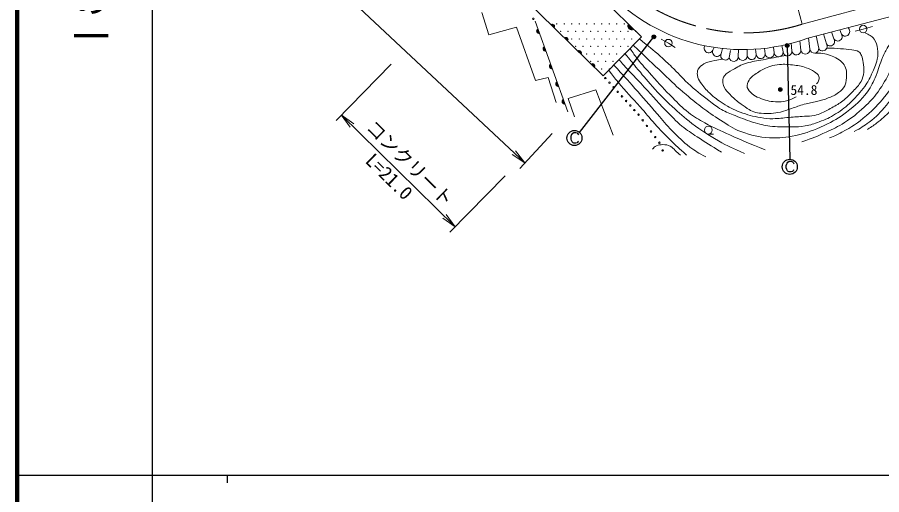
# Model space of a CAD drawing. Units: millimetres, scale not verified. Extents: x 40000 to 680000, y 20000 to 380000.
# Drawn here: x 40000 to 155276, y 202409 to 266032 of the extents above; entities that cross this region are included whole.
import ezdxf
from ezdxf.enums import TextEntityAlignment as Align

# ---------------------------------------------------------------- set-up
doc = ezdxf.new("R2010")
doc.units = ezdxf.units.MM
doc.header["$LTSCALE"] = 1000
doc.header["$PDMODE"] = 32
doc.header["$PDSIZE"] = 500
doc.linetypes.add('CHAIN', pattern=[18.5, 12, -1.5, 3.5, -1.5])
for name, color, linetype, lineweight in [('M-BMK', 2, 'CHAIN', 13), ('M-STR-HTXT', 7, 'Continuous', 13), ('M-STR-STRC', 7, 'Continuous', 25), ('M-TTL', 2, 'Continuous', 140), ('M-TTL-BAND', 7, 'Continuous', 25), ('M-WORK', 1, 'Continuous', 13)]:
    doc.layers.add(name, color=color, linetype=linetype, lineweight=lineweight)
doc.styles.add('@ＭＳ ゴシック', font='')
doc.styles.add('ＭＳ ゴシック', font='')
doc.styles.get('@ＭＳ ゴシック').set_extended_font_data('@MS Gothic')
doc.styles.get('ＭＳ ゴシック').set_extended_font_data('MS Gothic')

# ---------------------------------------------------------------- blocks, each defined once
blk = doc.blocks.new('open_arrow')
at = {"color": 0, "linetype": 'Continuous', "lineweight": -2}
blk.add_lwpolyline([(7.5, 1.25), (0, 0), (7.5, -1.25)], dxfattribs=at)

msp = doc.modelspace()

# ---------------------------------------------------------------- linework, layer by layer
at = {"layer": 'M-BMK'}
msp.add_line((144681, 265115), (165839, 270792), dxfattribs=at)
msp.add_arc((137187, 288965), 25000, 226.92651, 287.44332, dxfattribs=at)
at = {"layer": 'M-STR-HTXT'}
for p, q in [((144681, 265115), (138578, 287861)), ((78923, 273579), (107694, 246631)), ((89862, 259798), (82507, 252298)), ((83207, 253012), (98403, 238107)), ((111342, 250527), (107010, 245902)), ((105059, 244893), (97703, 237393))]:
    msp.add_line(p, q, dxfattribs=at)
at = {"layer": 'M-STR-STRC'}
for p, q in [((114972, 250691), (124893, 263421)), ((142674, 262277), (143018, 247104)), ((113843, 250137), (113895, 250355)), ((113895, 250355), (113949, 250422)), ((113949, 250422), (114063, 250578)), ((114063, 250578), (114219, 250683)), ((114219, 250683), (114498, 250686)), ((114498, 250686), (114659, 250634)), ((114659, 250634), (114770, 250524)), ((114770, 250524), (114828, 250355)), ((113843, 249806), (113843, 250137)), ((113890, 249595), (113843, 249806)), ((114003, 249426), (113890, 249595)), ((114108, 249318), (114003, 249426)), ((114225, 249262), (114108, 249318)), ((114500, 249262), (114225, 249262)), ((114662, 249314), (114500, 249262)), ((114772, 249428), (114662, 249314)), ((114821, 249529), (114772, 249428)), ((142662, 246581), (142776, 246736)), ((142776, 246736), (142932, 246842)), ((142932, 246842), (143210, 246844)), ((143210, 246844), (143372, 246792)), ((143372, 246792), (143483, 246682)), ((142556, 246295), (142608, 246513)), ((142556, 245965), (142556, 246295)), ((142603, 245753), (142556, 245965)), ((142716, 245584), (142603, 245753)), ((142608, 246513), (142662, 246581)), ((142821, 245476), (142716, 245584)), ((143485, 245587), (143375, 245472)), ((143483, 246682), (143541, 246513)), ((143534, 245688), (143485, 245587)), ((142938, 245420), (142821, 245476)), ((143213, 245420), (142938, 245420)), ((143375, 245472), (143213, 245420))]:
    msp.add_line(p, q, dxfattribs=at)
for centre, radius in [((124893, 263421), 250), ((124893, 263421), 200), ((124893, 263421), 150), ((124893, 263421), 100), ((124893, 263421), 50), ((124893, 263421), 20), ((142674, 262277), 250), ((142674, 262277), 200), ((142674, 262277), 150), ((142674, 262277), 100), ((142674, 262277), 50), ((142674, 262277), 20), ((114305, 249946), 1000), ((114305, 249946), 1000), ((143018, 246104), 1000), ((143018, 246104), 1000)]:
    msp.add_circle(centre, radius, dxfattribs=at)
for p in [(124893, 263421), (142674, 262277)]:
    msp.add_point(p, dxfattribs=at)
at = {"layer": 'M-TTL'}
msp.add_line((40000, 380000), (40000, 20000), dxfattribs=at)
at = {"layer": 'M-TTL-BAND'}
for p, q in [((58000, 370000), (58000, 20000)), ((40000, 205000), (579000, 205000)), ((68000, 205000), (68000, 204000))]:
    msp.add_line(p, q, dxfattribs=at)
at = {"layer": 'M-WORK'}
for p, q in [((123245, 263434), (107966, 278420)), ((102860, 273214), (118139, 258229)), ((101939, 266674), (102863, 263690)), ((145405, 263265), (161337, 267406)), ((109080, 265522), (113436, 253453)), ((102863, 263690), (106574, 264702)), ((106574, 264702), (109096, 257598)), ((148904, 263144), (148579, 264090)), ((149911, 263798), (149674, 264375)), ((150917, 264452), (150780, 264662)), ((151721, 264172), (152802, 264466)), ((152802, 264466), (154026, 264788)), ((118139, 258229), (123245, 263434)), ((126834, 262592), (125874, 263131)), ((144502, 261672), (144359, 262906)), ((145696, 261794), (145512, 263293)), ((146889, 261917), (146544, 263561)), ((147898, 262490), (147494, 263808)), ((126834, 262592), (127729, 261995)), ((131659, 262150), (131700, 262242)), ((132757, 261665), (132915, 262022)), ((133854, 261180), (134057, 261871)), ((136145, 260816), (136171, 261731)), ((137339, 260939), (137315, 261730)), ((138533, 261061), (138459, 261782)), ((139727, 261183), (139654, 261892)), ((140921, 261305), (140843, 262059)), ((142114, 261428), (141978, 262274)), ((143308, 261550), (143198, 262566)), ((134952, 260694), (135109, 261587)), ((109096, 257598), (110801, 257998)), ((110801, 257998), (111867, 254681)), ((113479, 255196), (117137, 256386)), ((117137, 256386), (119455, 250307)), ((114305, 252763), (113479, 255196)), ((132151, 250472), (132851, 250472))]:
    msp.add_line(p, q, dxfattribs=at)
for centre, radius in [((108826, 265831), 100), ((111946, 265159), 25), ((112946, 265159), 25), ((113946, 265159), 25), ((114946, 265159), 25), ((115946, 265159), 25), ((116946, 265159), 25), ((117946, 265159), 25), ((118946, 265159), 25), ((119946, 265159), 25), ((120946, 265159), 25), ((112446, 264159), 25), ((113446, 264159), 25), ((114446, 264159), 25), ((115446, 264159), 25), ((116446, 264159), 25), ((117446, 264159), 25), ((118446, 264159), 25), ((119446, 264159), 25), ((120446, 264159), 25), ((121446, 264159), 25), ((122446, 264159), 25), ((152802, 264466), 500), ((113946, 263159), 25), ((114946, 263159), 25), ((115946, 263159), 25), ((116946, 263159), 25), ((117946, 263159), 25), ((118946, 263159), 25), ((119946, 263159), 25), ((120946, 263159), 25), ((121946, 263159), 25), ((126834, 262592), 500), ((114446, 262159), 25), ((115446, 262159), 25), ((116446, 262159), 25), ((117446, 262159), 25), ((118446, 262159), 25), ((119446, 262159), 25), ((120446, 262159), 25), ((121446, 262159), 25), ((115946, 261159), 25), ((116946, 261159), 25), ((117946, 261159), 25), ((118946, 261159), 25), ((119946, 261159), 25), ((120946, 261159), 25), ((116446, 260159), 25), ((117446, 260159), 25), ((118446, 260159), 25), ((119446, 260159), 25), ((117946, 259159), 25), ((118946, 259159), 25), ((118416, 257925), 100), ((118971, 257317), 100), ((119525, 256708), 100), ((120079, 256100), 100), ((141764, 256404), 150), ((141764, 256404), 120), ((141764, 256404), 90), ((141764, 256404), 60), ((141764, 256404), 30), ((141764, 256404), 20), ((120634, 255492), 100), ((121188, 254883), 100), ((121743, 254275), 100), ((122297, 253667), 100), ((122852, 253059), 100), ((123407, 252310), 100), ((123962, 251561), 100), ((132151, 250997), 525), ((124518, 250813), 100), ((125073, 250064), 100), ((125628, 249316), 100), ((126062, 248289), 100)]:
    msp.add_circle(centre, radius, dxfattribs=at)
for centre, radius, start, end in [((136763, 286724), 25000, 223.47249, 290.22164), ((121931, 264881), 512, 148.23517, 302.8744), ((109585, 264199), 326, 114.42711, 285.26467), ((109585, 264199), 261, 115.57586, 284.11592), ((109585, 264199), 196, 117.49583, 282.19595), ((109585, 264199), 130, 121.36417, 278.32761), ((109585, 264199), 100, 124.94068, 274.7511), ((111353, 264807), 305, 325.94364, 125.16593), ((111353, 264807), 244, 328.58176, 122.5278), ((111353, 264807), 183, 333.04521, 118.06436), ((111353, 264807), 122, 342.35107, 108.7585), ((111353, 264807), 100, 348.9218, 102.18777), ((121931, 264881), 410, 151.48046, 299.6291), ((121931, 264881), 308, 157.01491, 294.09466), ((121931, 264881), 205, 168.83817, 282.27139), ((150414, 264125), 600, 213.02154, 33.02154), ((113138, 263057), 305, 325.94364, 125.16593), ((113138, 263057), 244, 328.58176, 122.5278), ((113138, 263057), 183, 333.04521, 118.06436), ((113138, 263057), 122, 342.35107, 108.7585), ((113138, 263057), 100, 348.9218, 102.18777), ((122946, 263159), 25, 353.70249, 277.40708), ((148401, 262817), 600, 213.02154, 33.02154), ((149408, 263471), 600, 213.02154, 33.02154), ((110434, 261848), 326, 114.42711, 285.26467), ((110434, 261848), 261, 115.57586, 284.11592), ((110434, 261848), 196, 117.49583, 282.19595), ((110434, 261848), 130, 121.36417, 278.32761), ((110434, 261848), 100, 124.94068, 274.7511), ((132208, 261908), 600, 156.13859, 336.13859), ((145099, 261733), 600, 185.84727, 5.84727), ((146292, 261856), 600, 185.84727, 5.84727), ((147395, 262164), 600, 213.02154, 33.02154), ((114923, 261306), 305, 325.94364, 125.16593), ((114923, 261306), 244, 328.58176, 122.5278), ((114923, 261306), 183, 333.04521, 118.06436), ((114923, 261306), 122, 342.35107, 108.7585), ((114923, 261306), 100, 348.9218, 102.18777), ((133306, 261422), 600, 156.13859, 336.13859), ((134403, 260937), 600, 156.13859, 336.13859), ((135549, 260755), 600, 185.84727, 5.84727), ((136742, 260878), 600, 185.84727, 5.84727), ((137936, 261000), 600, 185.84727, 5.84727), ((139130, 261122), 600, 185.84727, 5.84727), ((140324, 261244), 600, 185.84727, 5.84727), ((141517, 261367), 600, 185.84727, 5.84727), ((142711, 261489), 600, 185.84727, 5.84727), ((143905, 261611), 600, 185.84727, 5.84727), ((111283, 259496), 326, 114.42711, 285.26467), ((111283, 259496), 261, 115.57586, 284.11592), ((111283, 259496), 196, 117.49583, 282.19595), ((111283, 259496), 130, 121.36417, 278.32761), ((111283, 259496), 100, 124.94068, 274.7511), ((116708, 259555), 305, 325.94364, 125.16593), ((116708, 259555), 244, 328.58176, 122.5278), ((116708, 259555), 183, 333.04521, 118.06436), ((116708, 259555), 122, 342.35107, 108.7585), ((116708, 259555), 100, 348.9218, 102.18777), ((112131, 257145), 326, 114.42711, 285.26467), ((112131, 257145), 261, 115.57586, 284.11592), ((112131, 257145), 196, 117.49583, 282.19595), ((112131, 257145), 130, 121.36417, 278.32761), ((112131, 257145), 100, 124.94068, 274.7511), ((112980, 254793), 326, 114.42711, 285.26467), ((112980, 254793), 261, 115.57586, 284.11592), ((112980, 254793), 196, 117.49583, 282.19595), ((112980, 254793), 130, 121.36417, 278.32761), ((112980, 254793), 100, 124.94068, 274.7511)]:
    msp.add_arc(centre, radius, start, end, dxfattribs=at)
for points, knots in [([(122143, 262311), (124065, 260478), (124553, 260008), (126117, 258552), (127308, 257443), (127915, 256751), (129181, 255728), (130916, 254326), (131875, 253506), (133763, 252318), (134800, 251666), (135349, 251198), (136507, 250800), (137947, 250304), (138796, 250040), (140317, 249974), (141684, 249914), (142472, 249989), (143807, 250293), (145344, 250644), (146194, 250945), (147616, 251625), (148842, 252211), (149540, 252561), (150600, 253410), (151778, 254353), (152476, 254886), (153371, 256101), (153942, 256877), (154138, 257399), (154516, 258286), (154904, 259194), (154995, 259754), (155395, 260657), (155656, 261244), (155786, 261587), (156141, 262122), (156403, 262516), (156515, 262660), (156881, 263082)], [0, 0, 0, 0, 1, 1, 1, 2, 2, 2, 3, 3, 3, 4, 4, 4, 5, 5, 5, 6, 6, 6, 7, 7, 7, 8, 8, 8, 9, 9, 9, 10, 10, 10, 11, 11, 11, 12, 12, 12, 13, 13, 13, 13]), ([(122967, 263152), (124329, 262054), (124706, 261767), (125767, 260818), (126377, 260272), (126716, 259964), (127307, 259397), (128158, 258580), (128567, 258051), (129438, 257254), (130480, 256300), (131084, 255783), (132209, 254927), (132847, 254441), (133198, 254152), (133896, 253755), (134582, 253366), (135011, 253232), (135743, 252938), (136771, 252525), (137337, 252252), (138407, 251961), (139288, 251722), (139790, 251590), (140698, 251500), (141699, 251400), (142267, 251405), (143273, 251429), (143975, 251445), (144376, 251426), (145067, 251553), (145821, 251691), (146233, 251833), (146950, 252103), (147835, 252438), (148329, 252655), (149134, 253151), (150025, 253701), (150476, 254095), (151230, 254821), (151984, 255546), (152401, 255974), (153006, 256828), (153427, 257421), (153635, 257779), (153930, 258444), (154271, 259215), (154518, 259641), (154676, 260469), (154776, 260994), (154803, 261307), (154729, 261836), (154654, 262364), (154565, 262685), (154249, 263115), (153907, 263581), (153600, 263716), (153047, 263979)], [0, 0, 0, 0, 1, 1, 1, 2, 2, 2, 3, 3, 3, 4, 4, 4, 5, 5, 5, 6, 6, 6, 7, 7, 7, 8, 8, 8, 9, 9, 9, 10, 10, 10, 11, 11, 11, 12, 12, 12, 13, 13, 13, 14, 14, 14, 15, 15, 15, 16, 16, 16, 17, 17, 17, 18, 18, 18, 19, 19, 19, 19]), ([(121713, 261873), (122158, 261210), (122296, 261026), (122695, 260502), (123380, 259603), (123840, 259160), (124595, 258318), (125675, 257114), (126262, 256420), (127410, 255281), (128195, 254503), (128614, 254038), (129488, 253363), (130299, 252736), (130806, 252453), (131700, 251951), (132957, 251243), (133717, 250951), (135030, 250352), (136846, 249523), (137468, 249289), (139745, 248381)], [0, 0, 0, 0, 1, 1, 1, 2, 2, 2, 3, 3, 3, 4, 4, 4, 5, 5, 5, 6, 6, 6, 7, 7, 7, 7]), ([(147948, 261929), (148825, 261910), (149067, 261908), (149781, 261851), (150372, 261805), (150711, 261815), (151291, 261692), (151658, 261613), (151906, 261639), (152214, 261425), (152406, 261292), (152467, 261155), (152570, 260946), (152735, 260611), (152764, 260392), (152818, 260022), (152892, 259520), (152934, 259231), (152889, 258726), (152844, 258221), (152754, 257930), (152516, 257482), (152209, 256903), (151892, 256670), (151451, 256186), (151021, 255714), (150776, 255449), (150279, 255049), (149748, 254622), (149412, 254430), (148822, 254090), (148234, 253751), (147898, 253566), (147277, 253291), (146920, 253133), (146717, 253037), (146336, 252953), (145812, 252839), (145502, 252888), (144968, 252847), (144159, 252784), (143705, 252750), (142896, 252687), (142067, 252622), (141605, 252526), (140774, 252518), (140133, 252512), (139772, 252555), (139140, 252660), (138041, 252844), (137431, 253018), (136387, 253406), (135454, 253754), (134951, 254021), (134114, 254561), (133377, 255035), (132961, 255314), (132337, 255928), (131822, 256436), (131501, 256711), (131130, 257331), (130916, 257689), (130753, 257895), (130703, 258308), (130666, 258621), (130664, 258828), (130810, 259107), (130996, 259464), (131211, 259611), (131556, 259818), (132067, 260125), (132429, 260153), (133012, 260280), (133415, 260367), (133565, 260393), (134054, 260449)], [0, 0, 0, 0, 1, 1, 1, 2, 2, 2, 3, 3, 3, 4, 4, 4, 5, 5, 5, 6, 6, 6, 7, 7, 7, 8, 8, 8, 9, 9, 9, 10, 10, 10, 11, 11, 11, 12, 12, 12, 13, 13, 13, 14, 14, 14, 15, 15, 15, 16, 16, 16, 17, 17, 17, 18, 18, 18, 19, 19, 19, 20, 20, 20, 21, 21, 21, 22, 22, 22, 23, 23, 23, 24, 24, 24, 25, 25, 25, 25]), ([(144629, 249416), (146177, 249992), (146630, 250147), (147862, 250731), (148837, 251193), (149412, 251414), (150313, 252009), (151393, 252724), (151984, 253161), (152923, 254052), (153711, 254799), (154154, 255231), (154788, 256112), (155524, 257134), (155864, 257763), (156404, 258901), (156937, 260022), (157082, 260468), (157534, 261872)], [0, 0, 0, 0, 1, 1, 1, 2, 2, 2, 3, 3, 3, 4, 4, 4, 5, 5, 5, 6, 6, 6, 6]), ([(121041, 261188), (121749, 260319), (121932, 260097), (122508, 259403), (123363, 258376), (123821, 257781), (124720, 256793), (125695, 255720), (126266, 255139), (127330, 254155), (128327, 253233), (128880, 252702), (129968, 251891), (131294, 250902), (132068, 250380), (133511, 249573), (134823, 248839), (135320, 248614), (136974, 247895)], [0, 0, 0, 0, 1, 1, 1, 2, 2, 2, 3, 3, 3, 4, 4, 4, 5, 5, 5, 6, 6, 6, 6]), ([(142477, 260936), (141009, 260676), (140629, 260612), (139449, 260377), (138580, 260204), (138075, 260178), (137229, 259916), (136464, 259678), (136075, 259428), (135382, 259027), (134926, 258765), (134612, 258650), (134299, 258228), (134130, 258001), (134091, 257819), (134085, 257536), (134079, 257208), (134146, 257018), (134281, 256719), (134484, 256268), (134728, 256088), (135062, 255724), (135481, 255269), (135749, 255042), (136234, 254658), (136649, 254330), (136902, 254171), (137353, 253895), (137689, 253689), (137870, 253546), (138241, 253415), (138601, 253288), (138821, 253274), (139200, 253238), (139711, 253188), (140003, 253181), (140515, 253220), (141011, 253257), (141291, 253286), (141776, 253397), (142359, 253531), (142663, 253689), (143232, 253877), (143905, 254099), (144272, 254257), (144955, 254445), (145605, 254625), (145989, 254647), (146642, 254818), (147239, 254974), (147579, 255050), (148152, 255280), (148705, 255502), (149034, 255621), (149501, 255990), (149883, 256292), (150149, 256465), (150336, 256914), (150561, 257453), (150579, 257804), (150585, 258388), (150588, 258752), (150582, 258968), (150461, 259312), (150344, 259642), (150208, 259808), (149963, 260058), (149691, 260335), (149487, 260439), (149146, 260626), (148792, 260821), (148574, 260899), (148187, 261017), (147786, 261138), (147557, 261209), (147139, 261248), (146838, 261275), (146720, 261277), (146365, 261260)], [0, 0, 0, 0, 1, 1, 1, 2, 2, 2, 3, 3, 3, 4, 4, 4, 5, 5, 5, 6, 6, 6, 7, 7, 7, 8, 8, 8, 9, 9, 9, 10, 10, 10, 11, 11, 11, 12, 12, 12, 13, 13, 13, 14, 14, 14, 15, 15, 15, 16, 16, 16, 17, 17, 17, 18, 18, 18, 19, 19, 19, 20, 20, 20, 21, 21, 21, 22, 22, 22, 23, 23, 23, 24, 24, 24, 25, 25, 25, 26, 26, 26, 26]), ([(119550, 259668), (120928, 258166), (121282, 257779), (122375, 256553), (123553, 255232), (124191, 254473), (125359, 253143), (126128, 252267), (126504, 251726), (127330, 250905), (128218, 250022), (128692, 249489), (129701, 248747), (130485, 248171), (130800, 247976), (131806, 247415)], [0, 0, 0, 0, 1, 1, 1, 2, 2, 2, 3, 3, 3, 4, 4, 4, 5, 5, 5, 5]), ([(133911, 248054), (132336, 249010), (131900, 249259), (130661, 250106), (129859, 250653), (129382, 250924), (128636, 251544), (127759, 252274), (127332, 252756), (126531, 253569), (125162, 254959), (124479, 255818), (123148, 257245), (122455, 257989), (122052, 258390), (121363, 259137), (120921, 259616), (120781, 259769), (120239, 260370)], [0, 0, 0, 0, 1, 1, 1, 2, 2, 2, 3, 3, 3, 4, 4, 4, 5, 5, 5, 6, 6, 6, 6]), ([(143878, 255443), (143334, 255152), (143123, 255045), (142599, 254910), (142033, 254764), (141692, 254748), (141107, 254777), (140253, 254820), (139774, 254975), (138976, 255283), (138550, 255448), (138294, 255553), (137964, 255869), (137674, 256148), (137443, 256304), (137351, 256695), (137263, 257071), (137388, 257326), (137591, 257654), (137898, 258150), (138228, 258312), (138710, 258640), (139252, 259010), (139594, 259166), (140202, 259413), (140630, 259586), (140890, 259643), (141347, 259706), (142141, 259815), (142602, 259763), (143399, 259679), (144117, 259603), (144531, 259551), (145210, 259306), (145657, 259145), (145930, 259068), (146302, 258773), (146562, 258568), (146805, 258481), (146888, 258161), (146949, 257928), (146920, 257773), (146835, 257548), (146772, 257379), (146724, 257306), (146600, 257151)], [0, 0, 0, 0, 1, 1, 1, 2, 2, 2, 3, 3, 3, 4, 4, 4, 5, 5, 5, 6, 6, 6, 7, 7, 7, 8, 8, 8, 9, 9, 9, 10, 10, 10, 11, 11, 11, 12, 12, 12, 13, 13, 13, 14, 14, 14, 15, 15, 15, 15]), ([(148312, 249958), (149089, 250276), (149320, 250399), (149946, 250722), (151319, 251430), (152060, 251917), (153232, 252924), (154259, 253807), (154789, 254363), (155647, 255411), (156390, 256317), (156704, 256905), (157299, 257915), (157794, 258755), (157952, 259054), (158484, 260112)], [0, 0, 0, 0, 1, 1, 1, 2, 2, 2, 3, 3, 3, 4, 4, 4, 5, 5, 5, 5]), ([(129249, 247681), (128185, 248632), (127894, 248891), (127064, 249706), (126240, 250516), (125787, 250980), (125013, 251837), (124231, 252702), (123838, 253227), (123068, 254102), (121924, 255402), (121200, 256059), (120111, 257405), (119619, 258013), (119450, 258217), (118878, 258983)], [0, 0, 0, 0, 1, 1, 1, 2, 2, 2, 3, 3, 3, 4, 4, 4, 5, 5, 5, 5]), ([(151594, 250811), (152546, 251311), (152860, 251504), (153600, 252054), (154616, 252809), (155092, 253361), (155909, 254327), (156726, 255293), (157113, 255896), (157774, 256974), (158287, 257809), (158454, 258113), (158995, 259166)], [0, 0, 0, 0, 1, 1, 1, 2, 2, 2, 3, 3, 3, 4, 4, 4, 4]), ([(153361, 251086), (154044, 251520), (154247, 251664), (154782, 252080), (155552, 252680), (155969, 253049), (156611, 253786), (157162, 254418), (157431, 254812), (157872, 255526), (158270, 256170), (158408, 256579), (158724, 257267), (158960, 257779), (159035, 257947), (159308, 258586)], [0, 0, 0, 0, 1, 1, 1, 2, 2, 2, 3, 3, 3, 4, 4, 4, 5, 5, 5, 5]), ([(124687, 248468), (124894, 248682), (124996, 248771), (125239, 248894), (125547, 249049), (125762, 249064), (126107, 249060), (126497, 249055), (126733, 249029), (127086, 248862), (127397, 248716), (127495, 248516), (127749, 248286), (128023, 248039), (128110, 247955), (128436, 247639)], [0, 0, 0, 0, 1, 1, 1, 2, 2, 2, 3, 3, 3, 4, 4, 4, 5, 5, 5, 5])]:
    msp.add_open_spline(points, degree=3, knots=knots, dxfattribs=at)
msp.add_point((141764, 256404), dxfattribs=at)

# ---------------------------------------------------------------- block references
at = {"layer": 'M-STR-HTXT', "xscale": 267, "yscale": 267}
for p, rotation in [((83207, 253012), 315.6), ((107694, 246631), 136.9), ((98403, 238107), 135.6)]:
    msp.add_blockref('open_arrow', p, dxfattribs=dict(at, rotation=rotation))

# ---------------------------------------------------------------- texts
at = {"layer": 'M-STR-HTXT', "style": 'ＭＳ ゴシック'}
msp.add_text('コンクリート', height=1833, rotation=315.555, dxfattribs=at).set_placement((87011, 251850), align=Align.MIDDLE_LEFT)
msp.add_text('L=21.0', height=1833, rotation=315.555, dxfattribs=at).set_placement((88569, 243758), align=Align.BOTTOM_CENTER)
at = {"layer": 'M-TTL-BAND', "style": '@ＭＳ ゴシック'}
msp.add_text('縮尺千分の一', height=3666, rotation=270, dxfattribs=at).set_placement((49777, 261030), align=Align.MIDDLE_RIGHT)
at = {"layer": 'M-WORK', "style": 'ＭＳ ゴシック'}
msp.add_text('54.8', height=1320, dxfattribs=at).set_placement((143109, 256352), align=Align.MIDDLE_LEFT)

doc.saveas('drawing.dxf')
